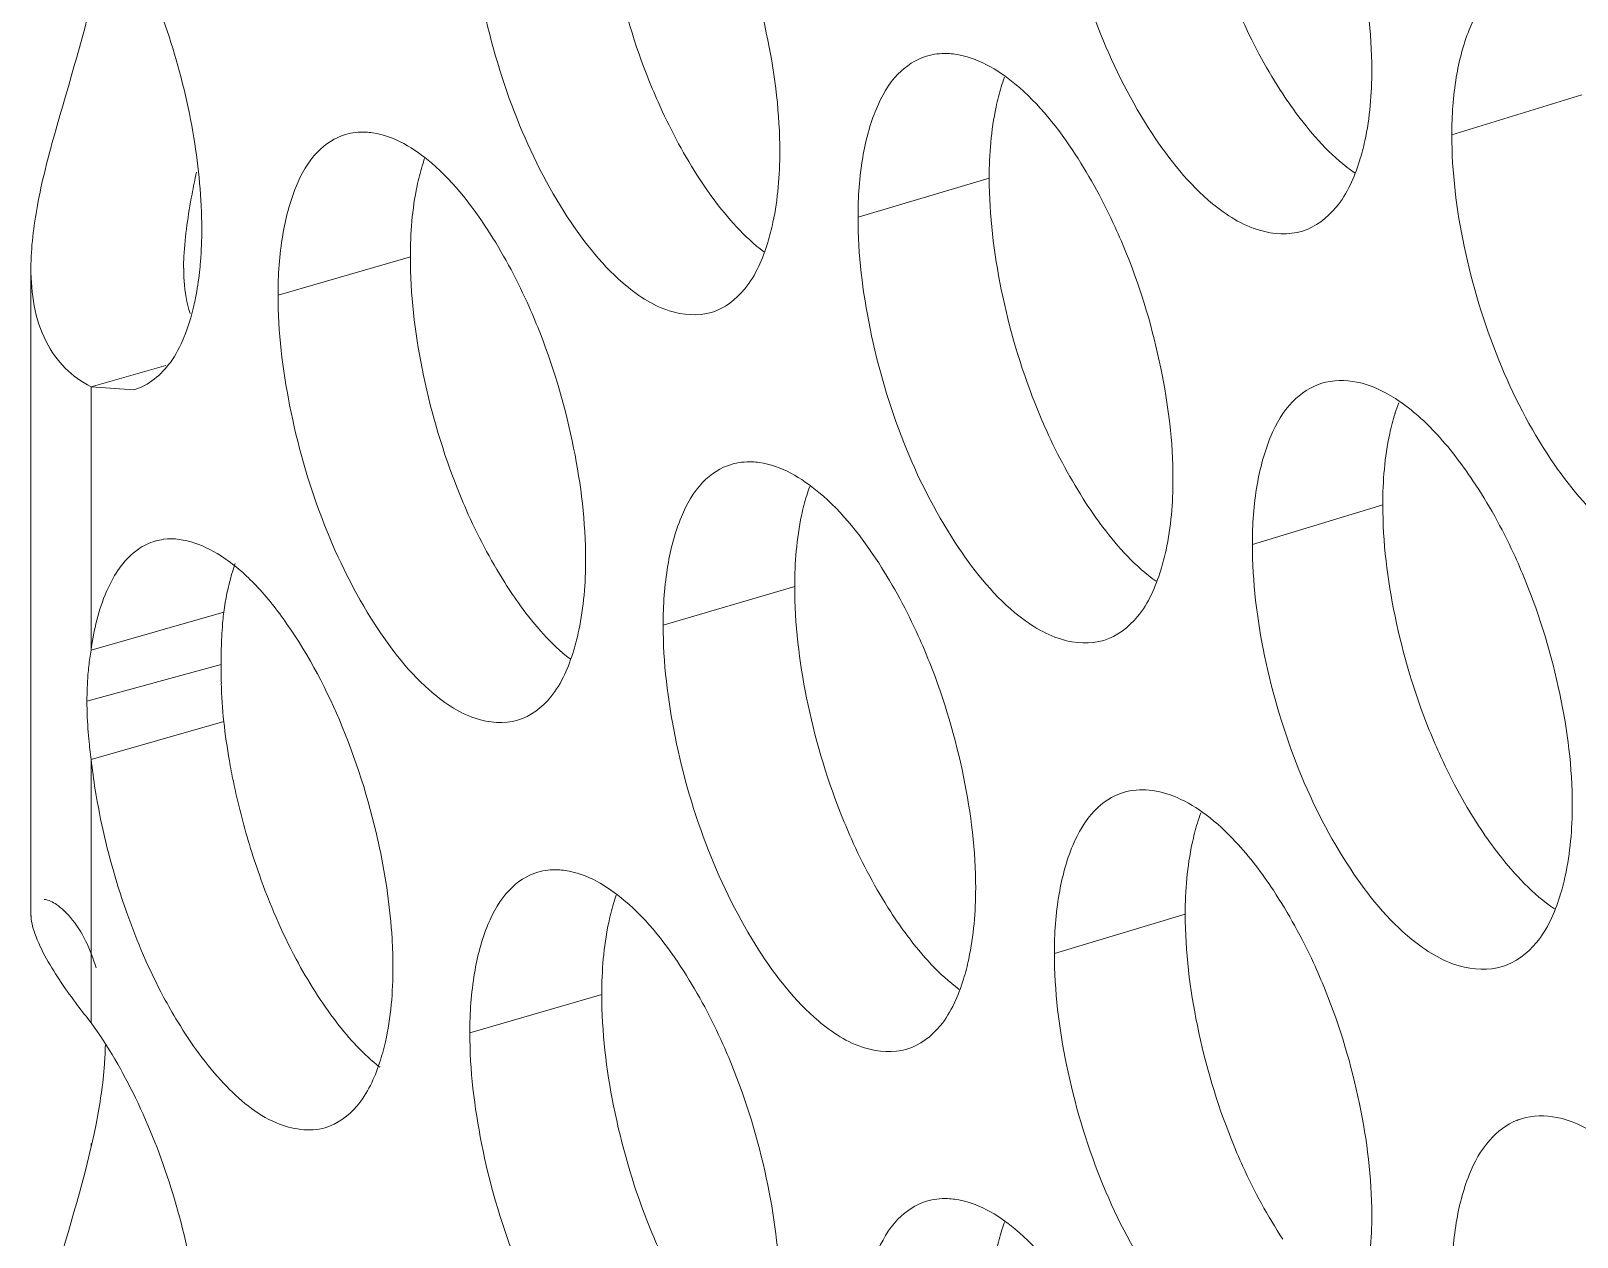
# Model space of a CAD drawing. Header units: millimetres. Extents: x 1177 to 4147, y 93 to 2194.
# Drawn here: x 2491.77 to 2502.4, y 845.47 to 853.76 of the extents above; entities that cross this region are included whole.
import ezdxf

# ---------------------------------------------------------------- set-up
doc = ezdxf.new("R2010")
doc.units = ezdxf.units.MM
doc.header["$LTSCALE"] = 0.1
doc.layers.get('0').update_dxf_attribs({"lineweight": 13})
doc.layers.add('标注', color=251, linetype='Continuous', lineweight=9)

# ---------------------------------------------------------------- blocks, each defined once
blk = doc.blocks.new('02')
for p, q in [((4328.801, 802.231), (4328.801, 808.595)), ((4329.392, 804.845), (4329.392, 807.432)), ((4329.392, 801.182), (4329.392, 803.769))]:
    blk.add_line(p, q)
at = {"layer": '标注'}
for p, q in [((4344.036, 810.298), (4342.758, 809.905)), ((4338.214, 809.482), (4336.925, 809.098)), ((4338.214, 809.482), (4336.925, 809.098)), ((4332.528, 808.707), (4331.228, 808.332)), ((4330.127, 807.641), (4329.392, 807.432)), ((4329.392, 807.432), (4329.813, 807.402)), ((4342.08, 806.271), (4340.799, 805.881)), ((4342.08, 806.271), (4340.799, 805.881)), ((4336.303, 805.469), (4335.011, 805.088)), ((4330.695, 805.217), (4329.392, 804.845)), ((4330.668, 804.703), (4329.351, 804.344)), ((4330.695, 804.141), (4329.392, 803.769)), ((4340.139, 802.249), (4338.854, 801.862)), ((4334.408, 801.46), (4333.112, 801.083)), ((4329.392, 799.96), (4329.392, 799.998))]:
    blk.add_line(p, q, dxfattribs=at)
for centre, radius, start, end in [((4340.165, 809.812), 1.918, 159.8933, 162.8914), ((4340.165, 809.812), 1.918, 159.8933, 162.8914), ((4334.526, 809.033), 1.966, 160.9402, 163.2288), ((4332.677, 808.598), 2.377, 177.2621, 180.0726), ((4344.003, 806.604), 1.889, 159.2059, 162.6715), ((4344.003, 806.604), 1.889, 159.2059, 162.6715), ((4338.27, 805.798), 1.933, 160.2403, 163.0029), ((4330.173, 805.386), 0.55, 97.1735, 105.9366), ((4331.697, 804.429), 2.342, 169.768, 173.6853), ((4335.848, 804.705), 5.18, 178.0496, 180.0207), ((4336.345, 804.704), 5.677, 180.0086, 181.863), ((4336.687, 804.716), 6.02, 181.871, 185.483), ((4336.712, 804.804), 6.053, 186.2893, 189.956), ((4333.9, 804.391), 4.55, 185.3339, 187.8588), ((4342.076, 802.581), 1.903, 159.5485, 162.781), ((4336.39, 801.789), 1.95, 160.5892, 163.1153), ((4343.627, 799.644), 0.623, 107.151, 111.3587), ((4340.165, 798.562), 1.918, 159.8933, 162.8914)]:
    blk.add_arc(centre, radius, start, end, dxfattribs=at)
for points, knots in [([(4338.854, 813.112), (4338.854, 812.746), (4338.948, 811.989), (4339.268, 810.907), (4339.749, 809.957), (4340.174, 809.422), (4340.408, 809.229)], [0, 0, 0, 0, 0.256797, 0.52993, 0.786916, 1, 1, 1, 1]), ([(4334.408, 812.71), (4334.408, 812.344), (4334.499, 811.587), (4334.709, 810.857), (4334.851, 810.494)], [0, 0, 0, 0, 0.484802, 1, 1, 1, 1]), ([(4334.408, 812.71), (4334.408, 812.344), (4334.499, 811.587), (4334.709, 810.857), (4334.851, 810.494)], [0, 0, 0, 0, 0.484802, 1, 1, 1, 1]), ([(4341.972, 810.545), (4341.972, 810.911), (4341.877, 811.667), (4341.66, 812.395), (4341.514, 812.756)], [0, 0, 0, 0, 0.484515, 1, 1, 1, 1]), ([(4330.479, 808.983), (4330.479, 809.282), (4330.418, 809.903), (4330.199, 810.816), (4329.861, 811.677), (4329.56, 812.202), (4329.392, 812.432)], [0, 0, 0, 0, 0.24518, 0.507954, 0.766556, 1, 1, 1, 1]), ([(4333.112, 812.333), (4333.112, 811.968), (4333.203, 811.216), (4333.511, 810.138), (4333.976, 809.187), (4334.388, 808.649), (4334.616, 808.451)], [0, 0, 0, 0, 0.25688, 0.530083, 0.787064, 1, 1, 1, 1]), ([(4333.112, 812.333), (4333.112, 811.968), (4333.203, 811.216), (4333.511, 810.138), (4333.976, 809.187), (4334.388, 808.649), (4334.616, 808.451)], [0, 0, 0, 0, 0.25688, 0.530083, 0.787064, 1, 1, 1, 1]), ([(4336.157, 809.743), (4336.157, 810.11), (4336.065, 810.866), (4335.852, 811.595), (4335.709, 811.958)], [0, 0, 0, 0, 0.484632, 1, 1, 1, 1]), ([(4336.157, 809.743), (4336.157, 810.11), (4336.065, 810.866), (4335.852, 811.595), (4335.709, 811.958)], [0, 0, 0, 0, 0.484632, 1, 1, 1, 1]), ([(4344.942, 810.537), (4344.829, 810.705), (4344.599, 811.002), (4344.213, 811.343), (4343.82, 811.526), (4343.554, 811.524), (4343.443, 811.49)], [0, 0, 0, 0, 0.323685, 0.595295, 0.814917, 1, 1, 1, 1]), ([(4329.441, 811.438), (4329.339, 810.919), (4329.098, 810.188), (4328.856, 809.246), (4328.801, 808.801), (4328.801, 808.595)], [0, 0, 0, 0, 0.543055, 0.787808, 1, 1, 1, 1]), ([(4343.4, 811.475), (4343.297, 811.435), (4343.095, 811.279), (4342.901, 810.917), (4342.782, 810.446), (4342.758, 810.094), (4342.758, 809.905)], [0, 0, 0, 0, 0.186349, 0.409523, 0.681034, 1, 1, 1, 1]), ([(4340.593, 811.286), (4340.628, 811.197), (4340.773, 810.859), (4340.948, 810.535), (4341.097, 810.308)], [0, 0, 0, 0, 0.260583, 1, 1, 1, 1]), ([(4337.599, 810.68), (4337.493, 810.648), (4337.279, 810.504), (4337.075, 810.139), (4336.95, 809.657), (4336.925, 809.294), (4336.925, 809.098)], [0, 0, 0, 0, 0.183153, 0.403682, 0.676253, 1, 1, 1, 1]), ([(4337.599, 810.68), (4337.493, 810.648), (4337.279, 810.504), (4337.075, 810.139), (4336.95, 809.657), (4336.925, 809.294), (4336.925, 809.098)], [0, 0, 0, 0, 0.183153, 0.403682, 0.676253, 1, 1, 1, 1]), ([(4337.876, 810.699), (4337.853, 810.702), (4337.76, 810.71), (4337.665, 810.7), (4337.599, 810.68)], [0, 0, 0, 0, 0.259249, 1, 1, 1, 1]), ([(4337.876, 810.699), (4337.853, 810.702), (4337.76, 810.71), (4337.665, 810.7), (4337.599, 810.68)], [0, 0, 0, 0, 0.259249, 1, 1, 1, 1]), ([(4339.059, 809.715), (4338.893, 809.968), (4338.571, 810.385), (4338.094, 810.669), (4337.876, 810.699)], [0, 0, 0, 0, 0.580424, 1, 1, 1, 1]), ([(4339.059, 809.715), (4338.893, 809.968), (4338.571, 810.385), (4338.094, 810.669), (4337.876, 810.699)], [0, 0, 0, 0, 0.580424, 1, 1, 1, 1]), ([(4334.851, 810.494), (4334.885, 810.405), (4335.026, 810.067), (4335.197, 809.741), (4335.343, 809.513)], [0, 0, 0, 0, 0.260845, 1, 1, 1, 1]), ([(4334.851, 810.494), (4334.885, 810.405), (4335.026, 810.067), (4335.197, 809.741), (4335.343, 809.513)], [0, 0, 0, 0, 0.260845, 1, 1, 1, 1]), ([(4341.851, 809.65), (4341.872, 809.715), (4341.948, 810.007), (4341.972, 810.311), (4341.972, 810.545)], [0, 0, 0, 0, 0.225697, 1, 1, 1, 1]), ([(4338.332, 810.377), (4338.312, 810.312), (4338.238, 810.019), (4338.214, 809.715), (4338.214, 809.482)], [0, 0, 0, 0, 0.225358, 1, 1, 1, 1]), ([(4338.332, 810.377), (4338.312, 810.312), (4338.238, 810.019), (4338.214, 809.715), (4338.214, 809.482)], [0, 0, 0, 0, 0.225358, 1, 1, 1, 1]), ([(4341.097, 810.308), (4341.151, 810.226), (4341.353, 809.941), (4341.595, 809.678), (4341.802, 809.534)], [0, 0, 0, 0, 0.280024, 1, 1, 1, 1]), ([(4331.891, 809.91), (4331.787, 809.88), (4331.575, 809.737), (4331.375, 809.374), (4331.252, 808.892), (4331.228, 808.529), (4331.228, 808.332)], [0, 0, 0, 0, 0.180661, 0.40035, 0.673891, 1, 1, 1, 1]), ([(4332.157, 809.926), (4332.134, 809.929), (4332.046, 809.938), (4331.955, 809.929), (4331.891, 809.91)], [0, 0, 0, 0, 0.259416, 1, 1, 1, 1]), ([(4333.312, 808.933), (4333.15, 809.188), (4332.839, 809.604), (4332.371, 809.894), (4332.157, 809.926)], [0, 0, 0, 0, 0.582814, 1, 1, 1, 1]), ([(4342.758, 809.905), (4342.758, 809.538), (4342.853, 808.782), (4343.179, 807.701), (4343.667, 806.752), (4344.099, 806.221), (4344.336, 806.029)], [0, 0, 0, 0, 0.256412, 0.529221, 0.786254, 1, 1, 1, 1]), ([(4336.039, 808.85), (4336.059, 808.914), (4336.133, 809.207), (4336.157, 809.51), (4336.157, 809.743)], [0, 0, 0, 0, 0.225294, 1, 1, 1, 1]), ([(4336.039, 808.85), (4336.059, 808.914), (4336.133, 809.207), (4336.157, 809.51), (4336.157, 809.743)], [0, 0, 0, 0, 0.225294, 1, 1, 1, 1]), ([(4339.564, 808.736), (4339.528, 808.825), (4339.384, 809.162), (4339.208, 809.487), (4339.059, 809.715)], [0, 0, 0, 0, 0.260562, 1, 1, 1, 1]), ([(4339.564, 808.736), (4339.528, 808.825), (4339.384, 809.162), (4339.208, 809.487), (4339.059, 809.715)], [0, 0, 0, 0, 0.260562, 1, 1, 1, 1]), ([(4330.426, 809.539), (4330.411, 809.467), (4330.357, 809.193), (4330.313, 808.916), (4330.304, 808.711)], [0, 0, 0, 0, 0.264477, 1, 1, 1, 1]), ([(4332.643, 809.601), (4332.624, 809.536), (4332.551, 809.243), (4332.528, 808.94), (4332.528, 808.707)], [0, 0, 0, 0, 0.22496, 1, 1, 1, 1]), ([(4341.29, 808.96), (4341.419, 809), (4341.678, 809.2), (4341.8, 809.488), (4341.851, 809.65)], [0, 0, 0, 0, 0.442709, 1, 1, 1, 1]), ([(4335.343, 809.513), (4335.393, 809.434), (4335.582, 809.159), (4335.807, 808.903), (4336, 808.757)], [0, 0, 0, 0, 0.27889, 1, 1, 1, 1]), ([(4335.343, 809.513), (4335.393, 809.434), (4335.582, 809.159), (4335.807, 808.903), (4336, 808.757)], [0, 0, 0, 0, 0.27889, 1, 1, 1, 1]), ([(4338.214, 809.482), (4338.214, 809.115), (4338.307, 808.359), (4338.52, 807.629), (4338.664, 807.267)], [0, 0, 0, 0, 0.484725, 1, 1, 1, 1]), ([(4338.214, 809.482), (4338.214, 809.115), (4338.307, 808.359), (4338.52, 807.629), (4338.664, 807.267)], [0, 0, 0, 0, 0.484725, 1, 1, 1, 1]), ([(4340.408, 809.229), (4340.545, 809.117), (4340.818, 808.941), (4341.155, 808.919), (4341.29, 808.96)], [0, 0, 0, 0, 0.55656, 1, 1, 1, 1]), ([(4336.925, 809.098), (4336.925, 808.731), (4337.018, 807.975), (4337.335, 806.892), (4337.812, 805.941), (4338.234, 805.405), (4338.467, 805.211)], [0, 0, 0, 0, 0.256988, 0.530284, 0.787246, 1, 1, 1, 1]), ([(4336.925, 809.098), (4336.925, 808.731), (4337.018, 807.975), (4337.335, 806.892), (4337.812, 805.941), (4338.234, 805.405), (4338.467, 805.211)], [0, 0, 0, 0, 0.256988, 0.530284, 0.787246, 1, 1, 1, 1]), ([(4330.457, 808.557), (4330.46, 808.591), (4330.474, 808.733), (4330.479, 808.875), (4330.479, 808.983)], [0, 0, 0, 0, 0.240443, 1, 1, 1, 1]), ([(4333.805, 807.951), (4333.77, 808.04), (4333.629, 808.379), (4333.458, 808.705), (4333.312, 808.933)], [0, 0, 0, 0, 0.260824, 1, 1, 1, 1]), ([(4335.486, 808.162), (4335.613, 808.2), (4335.87, 808.4), (4335.989, 808.687), (4336.039, 808.85)], [0, 0, 0, 0, 0.439697, 1, 1, 1, 1]), ([(4335.486, 808.162), (4335.613, 808.2), (4335.87, 808.4), (4335.989, 808.687), (4336.039, 808.85)], [0, 0, 0, 0, 0.439697, 1, 1, 1, 1]), ([(4332.528, 808.707), (4332.528, 808.34), (4332.618, 807.583), (4332.827, 806.852), (4332.967, 806.489)], [0, 0, 0, 0, 0.484841, 1, 1, 1, 1]), ([(4340.019, 806.523), (4340.019, 806.889), (4339.925, 807.645), (4339.709, 808.374), (4339.564, 808.736)], [0, 0, 0, 0, 0.484554, 1, 1, 1, 1]), ([(4340.019, 806.523), (4340.019, 806.889), (4339.925, 807.645), (4339.709, 808.374), (4339.564, 808.736)], [0, 0, 0, 0, 0.484554, 1, 1, 1, 1]), ([(4328.801, 808.595), (4328.8, 808.35), (4328.855, 807.983), (4329.123, 807.604), (4329.299, 807.478), (4329.392, 807.432)], [0, 0, 0, 0, 0.536627, 0.771347, 1, 1, 1, 1]), ([(4330.301, 808.595), (4330.301, 808.554), (4330.306, 808.404), (4330.329, 808.252), (4330.365, 808.15)], [0, 0, 0, 0, 0.274396, 1, 1, 1, 1]), ([(4330.401, 808.225), (4330.407, 808.251), (4330.43, 808.361), (4330.447, 808.472), (4330.457, 808.557)], [0, 0, 0, 0, 0.239722, 1, 1, 1, 1]), ([(4334.616, 808.451), (4334.749, 808.335), (4335.016, 808.152), (4335.353, 808.123), (4335.486, 808.162)], [0, 0, 0, 0, 0.55978, 1, 1, 1, 1]), ([(4334.616, 808.451), (4334.749, 808.335), (4335.016, 808.152), (4335.353, 808.123), (4335.486, 808.162)], [0, 0, 0, 0, 0.55978, 1, 1, 1, 1]), ([(4331.228, 808.332), (4331.228, 807.969), (4331.318, 807.22), (4331.622, 806.145), (4332.079, 805.195), (4332.485, 804.655), (4332.711, 804.455)], [0, 0, 0, 0, 0.256731, 0.529807, 0.786809, 1, 1, 1, 1]), ([(4329.813, 807.402), (4329.956, 807.443), (4330.159, 807.614), (4330.317, 807.926), (4330.376, 808.12), (4330.401, 808.225)], [0, 0, 0, 0, 0.426718, 0.691609, 1, 1, 1, 1]), ([(4334.249, 805.735), (4334.249, 806.102), (4334.157, 806.858), (4333.946, 807.588), (4333.805, 807.951)], [0, 0, 0, 0, 0.48467, 1, 1, 1, 1]), ([(4341.48, 807.465), (4341.372, 807.433), (4341.157, 807.288), (4340.95, 806.922), (4340.824, 806.439), (4340.799, 806.077), (4340.799, 805.881)], [0, 0, 0, 0, 0.184776, 0.405862, 0.677804, 1, 1, 1, 1]), ([(4341.48, 807.465), (4341.372, 807.433), (4341.157, 807.288), (4340.95, 806.922), (4340.824, 806.439), (4340.799, 806.077), (4340.799, 805.881)], [0, 0, 0, 0, 0.184776, 0.405862, 0.677804, 1, 1, 1, 1]), ([(4342.966, 806.508), (4342.854, 806.676), (4342.627, 806.973), (4342.244, 807.315), (4341.855, 807.5), (4341.59, 807.499), (4341.48, 807.465)], [0, 0, 0, 0, 0.324351, 0.596195, 0.815556, 1, 1, 1, 1]), ([(4342.966, 806.508), (4342.854, 806.676), (4342.627, 806.973), (4342.244, 807.315), (4341.855, 807.5), (4341.59, 807.499), (4341.48, 807.465)], [0, 0, 0, 0, 0.324351, 0.596195, 0.815556, 1, 1, 1, 1]), ([(4338.664, 807.267), (4338.699, 807.178), (4338.842, 806.841), (4339.016, 806.516), (4339.164, 806.289)], [0, 0, 0, 0, 0.260671, 1, 1, 1, 1]), ([(4338.664, 807.267), (4338.699, 807.178), (4338.842, 806.841), (4339.016, 806.516), (4339.164, 806.289)], [0, 0, 0, 0, 0.260671, 1, 1, 1, 1]), ([(4342.2, 807.167), (4342.18, 807.102), (4342.104, 806.809), (4342.08, 806.505), (4342.08, 806.271)], [0, 0, 0, 0, 0.225626, 1, 1, 1, 1]), ([(4342.2, 807.167), (4342.18, 807.102), (4342.104, 806.809), (4342.08, 806.505), (4342.08, 806.271)], [0, 0, 0, 0, 0.225626, 1, 1, 1, 1]), ([(4335.681, 806.669), (4335.576, 806.638), (4335.362, 806.494), (4335.16, 806.129), (4335.035, 805.647), (4335.011, 805.285), (4335.011, 805.088)], [0, 0, 0, 0, 0.18233, 0.402579, 0.67547, 1, 1, 1, 1]), ([(4335.955, 806.687), (4335.931, 806.69), (4335.84, 806.699), (4335.747, 806.688), (4335.681, 806.669)], [0, 0, 0, 0, 0.259303, 1, 1, 1, 1]), ([(4337.128, 805.7), (4336.963, 805.954), (4336.645, 806.37), (4336.171, 806.656), (4335.955, 806.687)], [0, 0, 0, 0, 0.581214, 1, 1, 1, 1]), ([(4332.967, 806.489), (4333.001, 806.4), (4333.141, 806.061), (4333.311, 805.735), (4333.455, 805.507)], [0, 0, 0, 0, 0.260931, 1, 1, 1, 1]), ([(4339.899, 805.629), (4339.919, 805.694), (4339.995, 805.986), (4340.019, 806.29), (4340.019, 806.523)], [0, 0, 0, 0, 0.225563, 1, 1, 1, 1]), ([(4339.899, 805.629), (4339.919, 805.694), (4339.995, 805.986), (4340.019, 806.29), (4340.019, 806.523)], [0, 0, 0, 0, 0.225563, 1, 1, 1, 1]), ([(4343.479, 805.531), (4343.443, 805.62), (4343.296, 805.958), (4343.118, 806.282), (4342.966, 806.508)], [0, 0, 0, 0, 0.260387, 1, 1, 1, 1]), ([(4343.479, 805.531), (4343.443, 805.62), (4343.296, 805.958), (4343.118, 806.282), (4342.966, 806.508)], [0, 0, 0, 0, 0.260387, 1, 1, 1, 1]), ([(4336.421, 806.364), (4336.401, 806.299), (4336.327, 806.006), (4336.303, 805.702), (4336.303, 805.469)], [0, 0, 0, 0, 0.225225, 1, 1, 1, 1]), ([(4339.164, 806.289), (4339.217, 806.208), (4339.414, 805.926), (4339.651, 805.665), (4339.853, 805.52)], [0, 0, 0, 0, 0.279659, 1, 1, 1, 1]), ([(4339.164, 806.289), (4339.217, 806.208), (4339.414, 805.926), (4339.651, 805.665), (4339.853, 805.52)], [0, 0, 0, 0, 0.279659, 1, 1, 1, 1]), ([(4342.08, 806.271), (4342.08, 805.905), (4342.174, 805.148), (4342.391, 804.42), (4342.537, 804.059)], [0, 0, 0, 0, 0.484648, 1, 1, 1, 1]), ([(4342.08, 806.271), (4342.08, 805.905), (4342.174, 805.148), (4342.391, 804.42), (4342.537, 804.059)], [0, 0, 0, 0, 0.484648, 1, 1, 1, 1]), ([(4330.022, 805.916), (4329.963, 805.899), (4329.887, 805.861), (4329.821, 805.81), (4329.805, 805.797)], [0, 0, 0, 0, 0.740858, 1, 1, 1, 1]), ([(4331.316, 805.1), (4331.223, 805.234), (4331.035, 805.472), (4330.662, 805.809), (4330.309, 805.958), (4330.104, 805.933)], [0, 0, 0, 0, 0.320968, 0.5929, 1, 1, 1, 1]), ([(4340.799, 805.881), (4340.799, 805.515), (4340.893, 804.758), (4341.216, 803.677), (4341.7, 802.727), (4342.129, 802.194), (4342.365, 802.002)], [0, 0, 0, 0, 0.256604, 0.529576, 0.786585, 1, 1, 1, 1]), ([(4340.799, 805.881), (4340.799, 805.515), (4340.893, 804.758), (4341.216, 803.677), (4341.7, 802.727), (4342.129, 802.194), (4342.365, 802.002)], [0, 0, 0, 0, 0.256604, 0.529576, 0.786585, 1, 1, 1, 1]), ([(4329.805, 805.797), (4329.689, 805.698), (4329.497, 805.386), (4329.419, 805.042), (4329.392, 804.845)], [0, 0, 0, 0, 0.434523, 1, 1, 1, 1]), ([(4334.132, 804.842), (4334.152, 804.907), (4334.226, 805.199), (4334.249, 805.502), (4334.249, 805.735)], [0, 0, 0, 0, 0.225161, 1, 1, 1, 1]), ([(4330.808, 805.696), (4330.795, 805.66), (4330.744, 805.503), (4330.712, 805.342), (4330.695, 805.217)], [0, 0, 0, 0, 0.232223, 1, 1, 1, 1]), ([(4337.629, 804.72), (4337.594, 804.809), (4337.45, 805.147), (4337.276, 805.472), (4337.128, 805.7)], [0, 0, 0, 0, 0.26065, 1, 1, 1, 1]), ([(4339.34, 804.94), (4339.469, 804.979), (4339.727, 805.179), (4339.848, 805.466), (4339.899, 805.629)], [0, 0, 0, 0, 0.441719, 1, 1, 1, 1]), ([(4339.34, 804.94), (4339.469, 804.979), (4339.727, 805.179), (4339.848, 805.466), (4339.899, 805.629)], [0, 0, 0, 0, 0.441719, 1, 1, 1, 1]), ([(4333.455, 805.507), (4333.505, 805.429), (4333.689, 805.157), (4333.909, 804.904), (4334.096, 804.758)], [0, 0, 0, 0, 0.278486, 1, 1, 1, 1]), ([(4336.303, 805.469), (4336.303, 805.102), (4336.395, 804.346), (4336.607, 803.616), (4336.75, 803.253)], [0, 0, 0, 0, 0.484764, 1, 1, 1, 1]), ([(4343.941, 803.321), (4343.941, 803.687), (4343.845, 804.443), (4343.626, 805.171), (4343.479, 805.531)], [0, 0, 0, 0, 0.484476, 1, 1, 1, 1]), ([(4343.941, 803.321), (4343.941, 803.687), (4343.845, 804.443), (4343.626, 805.171), (4343.479, 805.531)], [0, 0, 0, 0, 0.484476, 1, 1, 1, 1]), ([(4330.695, 805.217), (4330.692, 805.19), (4330.68, 805.078), (4330.674, 804.966), (4330.671, 804.881)], [0, 0, 0, 0, 0.242582, 1, 1, 1, 1]), ([(4338.467, 805.211), (4338.602, 805.099), (4338.872, 804.923), (4339.207, 804.899), (4339.34, 804.94)], [0, 0, 0, 0, 0.557203, 1, 1, 1, 1]), ([(4338.467, 805.211), (4338.602, 805.099), (4338.872, 804.923), (4339.207, 804.899), (4339.34, 804.94)], [0, 0, 0, 0, 0.557203, 1, 1, 1, 1]), ([(4332.225, 802.9), (4332.14, 803.307), (4331.905, 804.073), (4331.535, 804.787), (4331.316, 805.1)], [0, 0, 0, 0, 0.521078, 1, 1, 1, 1]), ([(4335.011, 805.088), (4335.011, 804.722), (4335.103, 803.967), (4335.417, 802.885), (4335.888, 801.934), (4336.305, 801.397), (4336.536, 801.201)], [0, 0, 0, 0, 0.257025, 0.530351, 0.787311, 1, 1, 1, 1]), ([(4333.581, 804.155), (4333.709, 804.192), (4333.965, 804.393), (4334.083, 804.679), (4334.132, 804.842)], [0, 0, 0, 0, 0.438663, 1, 1, 1, 1]), ([(4329.369, 804.686), (4329.366, 804.659), (4329.355, 804.545), (4329.351, 804.431), (4329.351, 804.344)], [0, 0, 0, 0, 0.240746, 1, 1, 1, 1]), ([(4338.081, 802.506), (4338.081, 802.872), (4337.987, 803.628), (4337.773, 804.357), (4337.629, 804.72)], [0, 0, 0, 0, 0.484593, 1, 1, 1, 1]), ([(4332.711, 804.455), (4332.843, 804.337), (4333.109, 804.149), (4333.448, 804.116), (4333.581, 804.155)], [0, 0, 0, 0, 0.561342, 1, 1, 1, 1]), ([(4329.351, 804.344), (4329.351, 804.313), (4329.353, 804.188), (4329.36, 804.063), (4329.369, 803.968)], [0, 0, 0, 0, 0.242279, 1, 1, 1, 1]), ([(4342.537, 804.059), (4342.573, 803.97), (4342.718, 803.633), (4342.895, 803.309), (4343.045, 803.082)], [0, 0, 0, 0, 0.260496, 1, 1, 1, 1]), ([(4342.537, 804.059), (4342.573, 803.97), (4342.718, 803.633), (4342.895, 803.309), (4343.045, 803.082)], [0, 0, 0, 0, 0.260496, 1, 1, 1, 1]), ([(4329.392, 803.769), (4329.403, 803.67), (4329.459, 803.262), (4329.554, 802.86), (4329.644, 802.562)], [0, 0, 0, 0, 0.243528, 1, 1, 1, 1]), ([(4330.75, 803.757), (4330.762, 803.689), (4330.815, 803.411), (4330.885, 803.137), (4330.947, 802.934)], [0, 0, 0, 0, 0.247361, 1, 1, 1, 1]), ([(4339.532, 803.445), (4339.425, 803.413), (4339.21, 803.268), (4339.005, 802.903), (4338.879, 802.421), (4338.854, 802.058), (4338.854, 801.862)], [0, 0, 0, 0, 0.183968, 0.404776, 0.677031, 1, 1, 1, 1]), ([(4341.005, 802.484), (4340.894, 802.652), (4340.692, 802.918), (4340.368, 803.223), (4340.08, 803.401), (4339.797, 803.484), (4339.613, 803.47), (4339.532, 803.445)], [0, 0, 0, 0, 0.324474, 0.533713, 0.711862, 0.863947, 1, 1, 1, 1]), ([(4343.819, 802.426), (4343.84, 802.491), (4343.916, 802.783), (4343.941, 803.087), (4343.941, 803.321)], [0, 0, 0, 0, 0.225833, 1, 1, 1, 1]), ([(4343.819, 802.426), (4343.84, 802.491), (4343.916, 802.783), (4343.941, 803.087), (4343.941, 803.321)], [0, 0, 0, 0, 0.225833, 1, 1, 1, 1]), ([(4336.75, 803.253), (4336.785, 803.164), (4336.926, 802.826), (4337.099, 802.501), (4337.246, 802.274)], [0, 0, 0, 0, 0.260758, 1, 1, 1, 1]), ([(4340.259, 803.144), (4340.239, 803.079), (4340.164, 802.787), (4340.139, 802.483), (4340.139, 802.249)], [0, 0, 0, 0, 0.225492, 1, 1, 1, 1]), ([(4343.045, 803.082), (4343.1, 803), (4343.306, 802.711), (4343.555, 802.446), (4343.766, 802.302)], [0, 0, 0, 0, 0.280375, 1, 1, 1, 1]), ([(4343.045, 803.082), (4343.1, 803), (4343.306, 802.711), (4343.555, 802.446), (4343.766, 802.302)], [0, 0, 0, 0, 0.280375, 1, 1, 1, 1]), ([(4330.947, 802.934), (4330.977, 802.834), (4331.104, 802.449), (4331.264, 802.074), (4331.406, 801.808)], [0, 0, 0, 0, 0.257432, 1, 1, 1, 1]), ([(4332.357, 801.732), (4332.357, 801.825), (4332.344, 802.217), (4332.287, 802.607), (4332.225, 802.9)], [0, 0, 0, 0, 0.236743, 1, 1, 1, 1]), ([(4334.048, 802.679), (4334.025, 802.683), (4333.935, 802.691), (4333.843, 802.681), (4333.779, 802.663)], [0, 0, 0, 0, 0.259359, 1, 1, 1, 1]), ([(4335.213, 801.689), (4335.049, 801.944), (4334.734, 802.36), (4334.263, 802.648), (4334.048, 802.679)], [0, 0, 0, 0, 0.582011, 1, 1, 1, 1]), ([(4329.644, 802.562), (4329.675, 802.462), (4329.801, 802.077), (4329.962, 801.702), (4330.104, 801.436)], [0, 0, 0, 0, 0.257377, 1, 1, 1, 1]), ([(4333.779, 802.663), (4333.673, 802.632), (4333.461, 802.488), (4333.26, 802.124), (4333.136, 801.642), (4333.112, 801.279), (4333.112, 801.083)], [0, 0, 0, 0, 0.181499, 0.401469, 0.674683, 1, 1, 1, 1]), ([(4328.932, 802.395), (4328.974, 802.39), (4329.073, 802.34), (4329.281, 802.135), (4329.389, 801.899), (4329.441, 801.721)], [0, 0, 0, 0, 0.148198, 0.361925, 1, 1, 1, 1]), ([(4337.962, 801.612), (4337.982, 801.677), (4338.056, 801.969), (4338.081, 802.273), (4338.081, 802.506)], [0, 0, 0, 0, 0.225428, 1, 1, 1, 1]), ([(4341.514, 801.506), (4341.478, 801.595), (4341.332, 801.933), (4341.155, 802.257), (4341.005, 802.484)], [0, 0, 0, 0, 0.260475, 1, 1, 1, 1]), ([(4343.255, 801.735), (4343.385, 801.775), (4343.644, 801.975), (4343.768, 802.264), (4343.819, 802.426)], [0, 0, 0, 0, 0.443684, 1, 1, 1, 1]), ([(4343.255, 801.735), (4343.385, 801.775), (4343.644, 801.975), (4343.768, 802.264), (4343.819, 802.426)], [0, 0, 0, 0, 0.443684, 1, 1, 1, 1]), ([(4328.954, 801.811), (4328.91, 801.891), (4328.841, 802.031), (4328.801, 802.186), (4328.801, 802.25)], [0, 0, 0, 0, 0.58968, 1, 1, 1, 1]), ([(4334.524, 802.355), (4334.505, 802.29), (4334.431, 801.997), (4334.408, 801.694), (4334.408, 801.46)], [0, 0, 0, 0, 0.225092, 1, 1, 1, 1]), ([(4337.246, 802.274), (4337.297, 802.194), (4337.491, 801.915), (4337.721, 801.657), (4337.919, 801.511)], [0, 0, 0, 0, 0.279282, 1, 1, 1, 1]), ([(4340.139, 802.249), (4340.139, 801.883), (4340.233, 801.126), (4340.448, 800.397), (4340.593, 800.036)], [0, 0, 0, 0, 0.484687, 1, 1, 1, 1]), ([(4342.365, 802.002), (4342.502, 801.89), (4342.779, 801.714), (4343.119, 801.694), (4343.255, 801.735)], [0, 0, 0, 0, 0.555929, 1, 1, 1, 1]), ([(4342.365, 802.002), (4342.502, 801.89), (4342.779, 801.714), (4343.119, 801.694), (4343.255, 801.735)], [0, 0, 0, 0, 0.555929, 1, 1, 1, 1]), ([(4329.392, 801.182), (4329.347, 801.239), (4329.191, 801.441), (4329.044, 801.651), (4328.954, 801.811)], [0, 0, 0, 0, 0.283462, 1, 1, 1, 1]), ([(4331.406, 801.808), (4331.522, 801.592), (4331.761, 801.209), (4332.068, 800.873), (4332.228, 800.746)], [0, 0, 0, 0, 0.545672, 1, 1, 1, 1]), ([(4338.854, 801.862), (4338.854, 801.496), (4338.948, 800.739), (4339.268, 799.657), (4339.749, 798.707), (4340.174, 798.172), (4340.408, 797.979)], [0, 0, 0, 0, 0.256797, 0.52993, 0.786916, 1, 1, 1, 1]), ([(4332.225, 800.789), (4332.248, 800.857), (4332.331, 801.164), (4332.357, 801.485), (4332.357, 801.732)], [0, 0, 0, 0, 0.223003, 1, 1, 1, 1]), ([(4335.709, 800.708), (4335.674, 800.797), (4335.532, 801.135), (4335.36, 801.461), (4335.213, 801.689)], [0, 0, 0, 0, 0.260737, 1, 1, 1, 1]), ([(4337.405, 800.924), (4337.534, 800.962), (4337.791, 801.162), (4337.911, 801.449), (4337.962, 801.612)], [0, 0, 0, 0, 0.440715, 1, 1, 1, 1]), ([(4341.972, 799.295), (4341.972, 799.661), (4341.877, 800.417), (4341.66, 801.145), (4341.514, 801.506)], [0, 0, 0, 0, 0.484515, 1, 1, 1, 1]), ([(4330.104, 801.436), (4330.148, 801.354), (4330.32, 801.053), (4330.523, 800.77), (4330.696, 800.586)], [0, 0, 0, 0, 0.271397, 1, 1, 1, 1]), ([(4334.408, 801.46), (4334.408, 801.094), (4334.499, 800.337), (4334.709, 799.607), (4334.851, 799.244)], [0, 0, 0, 0, 0.484802, 1, 1, 1, 1]), ([(4330.479, 797.733), (4330.479, 798.032), (4330.418, 798.653), (4330.199, 799.566), (4329.861, 800.427), (4329.56, 800.952), (4329.392, 801.182)], [0, 0, 0, 0, 0.24518, 0.507954, 0.766556, 1, 1, 1, 1]), ([(4336.536, 801.201), (4336.67, 801.088), (4336.938, 800.91), (4337.272, 800.884), (4337.405, 800.924)], [0, 0, 0, 0, 0.558251, 1, 1, 1, 1]), ([(4333.112, 801.083), (4333.112, 800.718), (4333.203, 799.966), (4333.511, 798.888), (4333.976, 797.937), (4334.388, 797.399), (4334.616, 797.201)], [0, 0, 0, 0, 0.25688, 0.530083, 0.787064, 1, 1, 1, 1]), ([(4329.532, 800.962), (4329.531, 800.9), (4329.518, 800.64), (4329.479, 800.382), (4329.441, 800.188)], [0, 0, 0, 0, 0.238404, 1, 1, 1, 1]), ([(4331.69, 800.152), (4331.811, 800.187), (4332.057, 800.369), (4332.175, 800.638), (4332.225, 800.789)], [0, 0, 0, 0, 0.441393, 1, 1, 1, 1]), ([(4336.157, 798.493), (4336.157, 798.86), (4336.065, 799.616), (4335.852, 800.345), (4335.709, 800.708)], [0, 0, 0, 0, 0.484632, 1, 1, 1, 1]), ([(4330.696, 800.586), (4330.844, 800.43), (4331.132, 800.174), (4331.537, 800.108), (4331.69, 800.152)], [0, 0, 0, 0, 0.574979, 1, 1, 1, 1]), ([(4344.942, 799.287), (4344.829, 799.455), (4344.599, 799.752), (4344.213, 800.093), (4343.82, 800.276), (4343.554, 800.274), (4343.443, 800.24)], [0, 0, 0, 0, 0.323685, 0.595295, 0.814917, 1, 1, 1, 1]), ([(4329.441, 800.188), (4329.339, 799.669), (4329.098, 798.938), (4328.856, 797.996), (4328.801, 797.551), (4328.801, 797.345)], [0, 0, 0, 0, 0.543055, 0.787808, 1, 1, 1, 1]), ([(4343.4, 800.225), (4343.297, 800.185), (4343.095, 800.029), (4342.901, 799.667), (4342.782, 799.196), (4342.758, 798.844), (4342.758, 798.655)], [0, 0, 0, 0, 0.186349, 0.409523, 0.681034, 1, 1, 1, 1]), ([(4340.593, 800.036), (4340.628, 799.947), (4340.773, 799.609), (4340.948, 799.285), (4341.097, 799.058)], [0, 0, 0, 0, 0.260583, 1, 1, 1, 1]), ([(4337.599, 799.43), (4337.493, 799.398), (4337.279, 799.254), (4337.075, 798.889), (4336.95, 798.407), (4336.925, 798.044), (4336.925, 797.848)], [0, 0, 0, 0, 0.183153, 0.403682, 0.676253, 1, 1, 1, 1]), ([(4337.876, 799.449), (4337.853, 799.452), (4337.76, 799.46), (4337.665, 799.45), (4337.599, 799.43)], [0, 0, 0, 0, 0.259249, 1, 1, 1, 1]), ([(4339.059, 798.465), (4338.893, 798.718), (4338.571, 799.135), (4338.094, 799.419), (4337.876, 799.449)], [0, 0, 0, 0, 0.580424, 1, 1, 1, 1]), ([(4334.851, 799.244), (4334.885, 799.155), (4335.026, 798.817), (4335.197, 798.491), (4335.343, 798.263)], [0, 0, 0, 0, 0.260845, 1, 1, 1, 1]), ([(4341.851, 798.4), (4341.872, 798.465), (4341.948, 798.757), (4341.972, 799.061), (4341.972, 799.295)], [0, 0, 0, 0, 0.225697, 1, 1, 1, 1]), ([(4338.332, 799.127), (4338.312, 799.062), (4338.238, 798.769), (4338.214, 798.465), (4338.214, 798.232)], [0, 0, 0, 0, 0.225358, 1, 1, 1, 1])]:
    blk.add_open_spline(points, degree=3, knots=knots, dxfattribs=at)

msp = doc.modelspace()

# ---------------------------------------------------------------- block references
at = {"xscale": 0.7, "yscale": 0.7, "zscale": 0.7}
msp.add_blockref('02', (-538.391, 286.112), dxfattribs=at)

doc.saveas('drawing.dxf')
